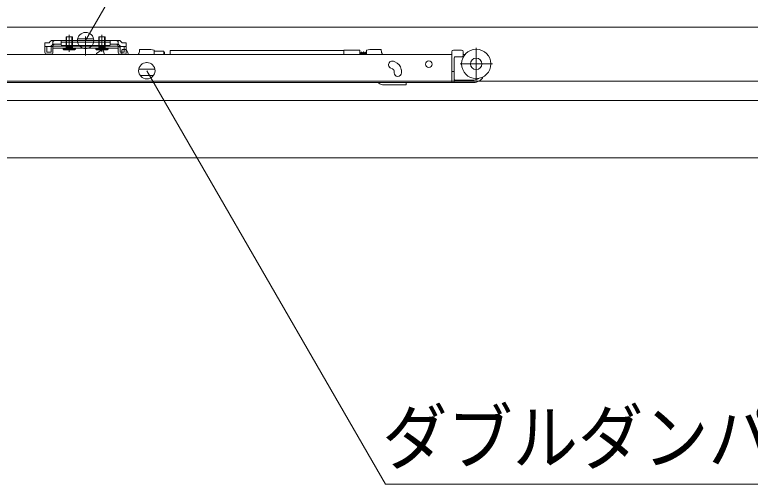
# Model space of a CAD drawing. Units: millimetres, scale not verified. Extents: x -6062 to 6062, y -3045 to 3045.
# Drawn here: x -3491.9 to -3041.5, y 170 to 457.6 of the extents above; entities that cross this region are included whole.
import ezdxf
from ezdxf.enums import TextEntityAlignment as Align

# ---------------------------------------------------------------- set-up
doc = ezdxf.new("R2010")
doc.units = ezdxf.units.MM
doc.header["$LTSCALE"] = 20
doc.layers.add('0-3_2寸法-3', color=7, linetype='Continuous', lineweight=9)
doc.layers.add('0-4_3一般', color=7, linetype='Continuous', lineweight=9)
doc.styles.add('ＭＳ ゴシック', font='')
doc.styles.get('ＭＳ ゴシック').set_extended_font_data('MS Gothic')

# ---------------------------------------------------------------- blocks, each defined once
blk = doc.blocks.new('グループ-4')
at = {"layer": '0-4_3一般'}
blk.add_line((13056.5, 9000), (-61863.5, 9000), dxfattribs=at)
blk = doc.blocks.new('グループ-5')
at = {"layer": '0-4_3一般'}
for p, q in [((-33639.1, 8836.1), (-33652.5, 8822.6)), ((-33620, 8836.1), (-33639.1, 8836.1)), ((-33620, 8836.1), (-33520, 8836.1)), ((-33600, 8836.1), (-33620, 8826.1)), ((-33620, 8790.1), (-33620, 8836.1)), ((-32920, 8836.1), (-33520, 8836.1)), ((-33520, 8836.1), (-33520, 8825.2)), ((-33460, 8882.1), (-33460, 8836.1)), ((-33380, 8882.1), (-33460, 8882.1)), ((-33460, 8836.1), (-33460, 8756.2)), ((-33452.4, 8882.1), (-33452.4, 8836.1)), ((-33452.4, 8836.1), (-33452.4, 8756.2)), ((-33420, 8699.1), (-33420, 8905.1)), ((-33420, 8867.1), (-33420, 8749.1)), ((-33387.6, 8836.1), (-33387.6, 8882.1)), ((-33387.6, 8756.2), (-33387.6, 8836.1)), ((-33380, 8836.1), (-33380, 8882.1)), ((-33380, 8756.2), (-33380, 8836.1)), ((-33220, 8884.2), (-33220, 8730.2)), ((-33220, 8651.9), (-33220, 8853.3)), ((-33060, 8836.1), (-33060, 8756.2)), ((-33052.4, 8882.1), (-33052.4, 8836.1)), ((-33052.4, 8836.1), (-33052.4, 8756.2)), ((-33020, 8699.1), (-33020, 8905.1)), ((-33020, 8867.1), (-33020, 8749.1)), ((-32987.6, 8836.1), (-32987.6, 8882.1)), ((-32987.6, 8756.2), (-32987.6, 8836.1)), ((-32980, 8836.1), (-32980, 8882.1)), ((-32980, 8756.2), (-32980, 8836.1)), ((-32920, 8825.2), (-32920, 8836.1)), ((-32920, 8836.1), (-32820, 8836.1)), ((-32820, 8826.1), (-32840, 8836.1)), ((-32800.9, 8836.1), (-32820, 8836.1)), ((-32820, 8836.1), (-32820, 8790.1)), ((-32800.9, 8836.1), (-32787.5, 8822.6)), ((-33718, 8808.1), (-33667.1, 8808.1)), ((-33718, 8808.1), (-33718, 8764.1)), ((-33718, 8764.1), (-33718, 8762.1)), ((-33694, 8762.1), (-33718, 8762.1)), ((-33718, 8762.1), (-33718, 8742.1)), ((-33667.1, 8762.1), (-33718, 8762.1)), ((-33718, 8742.1), (-33718, 8692.1)), ((-33694, 8742.1), (-33694, 8762.1)), ((-33652.5, 8822.6), (-33667.1, 8808.1)), ((-33648, 8762.1), (-33667.1, 8762.1)), ((-33648, 8762.1), (-33634.5, 8775.6)), ((-33644, 8742.1), (-33644, 8692.1)), ((-33634.5, 8775.6), (-33620, 8790.1)), ((-33600, 8790.1), (-33620, 8790.1)), ((-33620, 8780.1), (-33620, 8790.1)), ((-33600, 8790.1), (-33620, 8780.1)), ((-32820, 8766.1), (-33620, 8766.1)), ((-33620, 8766.1), (-33620, 8742.1)), ((-33620, 8742.1), (-33620, 8692.1)), ((-33520, 8790.1), (-33600, 8790.1)), ((-33520, 8815.2), (-33520, 8825.2)), ((-33520, 8815.2), (-33520, 8790.1)), ((-33520, 8790.1), (-33520, 8784.1)), ((-32930, 8815.2), (-33510, 8815.2)), ((-33510, 8774.1), (-32930, 8774.1)), ((-33460, 8756.2), (-33456.2, 8742.1)), ((-33456.2, 8742.1), (-33452.4, 8756.2)), ((-33420, 8713.6), (-33420, 8797.6)), ((-33383.8, 8742.1), (-33387.6, 8756.2)), ((-33380, 8756.2), (-33387.6, 8756.2)), ((-33383.8, 8742.1), (-33380, 8756.2)), ((-33095, 8742.1), (-32945, 8742.1)), ((-33095, 8732.1), (-33095, 8742.1)), ((-33042.8, 8758.9), (-33061, 8722.1)), ((-33060, 8756.2), (-33056.2, 8742.1)), ((-33052.4, 8756.2), (-33060, 8756.2)), ((-33056.2, 8742.1), (-33052.4, 8756.2)), ((-32987.6, 8756.2), (-33052.4, 8756.2)), ((-33020, 8771), (-33042.8, 8758.9)), ((-33020, 8713.6), (-33020, 8797.6)), ((-32997.2, 8758.9), (-33020, 8771)), ((-32979, 8722.1), (-32997.2, 8758.9)), ((-32980, 8756.2), (-32987.6, 8756.2)), ((-32983.8, 8742.1), (-32987.6, 8756.2)), ((-32983.8, 8742.1), (-32980, 8756.2)), ((-32945, 8742.1), (-32945, 8732.1)), ((-32840, 8790.1), (-32920, 8790.1)), ((-32920, 8784.1), (-32920, 8790.1)), ((-32820, 8780.1), (-32840, 8790.1)), ((-32820, 8790.1), (-32840, 8790.1)), ((-32820, 8790.1), (-32805.5, 8775.6)), ((-32820, 8790.1), (-32820, 8780.1)), ((-32820, 8766.1), (-32820, 8742.1)), ((-32792, 8762.1), (-32805.5, 8775.6)), ((-32796, 8692.1), (-32796, 8742.1)), ((-32792, 8762.1), (-32772.9, 8762.1)), ((-32772.9, 8808.1), (-32787.5, 8822.6)), ((-32772.9, 8808.1), (-32722, 8808.1)), ((-32722, 8762.1), (-32746, 8762.1)), ((-32746, 8762.1), (-32746, 8742.1)), ((-32746, 8692.1), (-32746, 8742.1)), ((-32722, 8764.1), (-32722, 8808.1)), ((-32722, 8742.1), (-32722, 8762.1)), ((-32722, 8692.1), (-32722, 8742.1)), ((-28436.1, 8747.9), (-28436.1, 8351.9)), ((-28736.1, 8665.9), (-34842.1, 8665.9)), ((-33694, 8668.1), (-33644, 8668.1)), ((-33085, 8722.1), (-33095, 8732.1)), ((-32945, 8732.1), (-33095, 8732.1)), ((-33017.1, 8726.5), (-33087.1, 8676.5)), ((-33087.1, 8676.5), (-33087.1, 8665.9)), ((-32955, 8722.1), (-33085, 8722.1)), ((-33014.6, 8726.5), (-33017.1, 8726.5)), ((-32989.8, 8665.9), (-33005, 8719.3)), ((-32945, 8732.1), (-32955, 8722.1)), ((-32796, 8692.1), (-32746, 8692.1)), ((-32796, 8668.1), (-32746, 8668.1)), ((-32777.1, 8716.5), (-32777.1, 8666.5)), ((-32777.1, 8665.9), (-32777.1, 8666.5)), ((-32737.9, 8726.5), (-32767.1, 8726.5)), ((-32709.8, 8707.1), (-32705.6, 8695.9)), ((-32705.6, 8695.9), (-32694.4, 8665.9)), ((-32560.1, 8713.9), (-32560.1, 8727.9)), ((-32420.1, 8727.9), (-32560.1, 8727.9)), ((-32420.1, 8727.9), (-32380.1, 8717.9)), ((-32380.1, 8705.9), (-32380.1, 8717.9)), ((-32380.1, 8705.9), (-32260.1, 8705.9)), ((-32380.1, 8705.9), (-32380.1, 8665.9)), ((-32260.1, 8705.9), (-32260.1, 8665.9)), ((-32255.1, 8690.9), (-32255.1, 8665.9)), ((-32185.7, 8715.9), (-30055.7, 8715.9)), ((-32185.7, 8715.9), (-32185.7, 8665.9)), ((-30055.7, 8716.9), (-29861.7, 8716.9)), ((-30055.7, 8716.9), (-30055.7, 8665.9)), ((-29861.7, 8665.9), (-29861.7, 8716.9)), ((-29861.6, 8686.9), (-29861.7, 8687.5)), ((-29841.7, 8670.9), (-29842.4, 8665.9)), ((-29814.7, 8670.9), (-29815.4, 8665.9)), ((-29787.7, 8670.9), (-29788.4, 8665.9)), ((-29598.5, 8713.9), (-29598.5, 8727.9)), ((-28736.1, 8697.9), (-28736.1, 8665.1)), ((-28736.1, 8659.9), (-28736.1, 8665.1)), ((-28736.1, 8481.9), (-28736.1, 8659.9)), ((-28716.1, 8717.9), (-28616.1, 8717.9)), ((-28596.1, 8697.9), (-28596.1, 8655.9)), ((-28596.1, 8665.9), (-28573.7, 8665.9)), ((-29449.8, 8581.5), (-29431.1, 8574.7)), ((-28706.1, 8475.9), (-28706.1, 8625.9)), ((-28696.1, 8635.9), (-28616.1, 8635.9)), ((-28594.2, 8635.9), (-28616.1, 8635.9)), ((-29461.8, 8490.1), (-29480.6, 8496.9)), ((-29353.7, 8481.4), (-29353.8, 8481.9)), ((-28736.1, 8470.1), (-28736.1, 8481.9)), ((-28736.1, 8470.1), (-28736.1, 8455.9)), ((-28706.1, 8455.9), (-28706.1, 8475.9)), ((-28634.1, 8549.9), (-28238.1, 8549.9)), ((-29442.1, 8462.4), (-29442.1, 8461.9)), ((-29442.1, 8461.9), (-29442.1, 8441.9)), ((-29352.1, 8441.9), (-29352.1, 8461.9)), ((-28736.1, 8455.9), (-28736.1, 8345.9)), ((-28736.1, 8455.9), (-28706.1, 8455.9)), ((-28706.1, 8345.9), (-28706.1, 8455.9)), ((-34842.1, 8321.9), (-28736.1, 8321.9)), ((-29630.1, 8313.8), (-29640.2, 8321.9)), ((-29302.7, 8291.9), (-29567.6, 8291.9)), ((-29292.7, 8301.9), (-29292.7, 8321.9)), ((-28736.1, 8345.9), (-28736.1, 8321.9)), ((-28736.1, 8321.9), (-28706.1, 8321.9)), ((-28706.1, 8321.9), (-28706.1, 8345.9)), ((-28466.1, 8321.9), (-28706.1, 8321.9)), ((-28696.1, 8351.9), (-28466.1, 8351.9)), ((-12320, 8100), (-36320, 8100)), ((-12640, 7400), (-36000, 7400))]:
    blk.add_line(p, q, dxfattribs=at)
for points in [[(-59990, 8340), (11350, 8340), (11350, 9000), (-59990, 9000)], [(-33495, 8732.1), (-33495, 8742.1), (-33345, 8742.1), (-33345, 8732.1)]]:
    blk.add_lwpolyline(points, close=True, dxfattribs=at)
for points in [[(-32980, 8882.1), (-33060, 8882.1), (-33060, 8836.1)], [(-33694, 8742.1), (-33694, 8692.1), (-33644, 8692.1)], [(-32820, 8692.1), (-32820, 8742.1), (-33620, 8742.1)], [(-33379, 8722.1), (-33397.2, 8758.9), (-33420, 8771), (-33442.8, 8758.9), (-33461, 8722.1)], [(-33387.6, 8756.2), (-33452.4, 8756.2), (-33460, 8756.2)], [(-32920, 8790.1), (-32920, 8815.2), (-32920, 8825.2)], [(-32722, 8764.1), (-32722, 8762.1), (-32772.9, 8762.1)], [(-33345, 8732.1), (-33355, 8722.1), (-33485, 8722.1), (-33495, 8732.1)], [(-29858, 8665.9), (-29858.1, 8666.4), (-29858.2, 8667), (-29858.3, 8667.5), (-29858.3, 8668.1), (-29858.4, 8668.6), (-29858.5, 8669.2), (-29858.6, 8669.7), (-29858.6, 8670.2), (-29858.7, 8670.8), (-29858.8, 8671.3), (-29858.9, 8671.9), (-29858.9, 8672.4), (-29859, 8672.9), (-29859.1, 8673.5), (-29859.2, 8674), (-29859.3, 8674.6), (-29859.3, 8675.1), (-29859.4, 8675.7), (-29859.5, 8676.2), (-29859.6, 8676.7), (-29859.6, 8677.3), (-29859.7, 8677.8), (-29859.8, 8678.4), (-29859.9, 8678.9), (-29860, 8679.4), (-29860.1, 8680), (-29860.2, 8680.5), (-29860.3, 8681.1), (-29860.4, 8681.6), (-29860.5, 8682.1), (-29860.6, 8682.7), (-29860.7, 8683.2), (-29860.8, 8683.7), (-29860.9, 8684.3), (-29861.1, 8684.8), (-29861.2, 8685.3), (-29861.3, 8685.9), (-29861.4, 8686.4), (-29861.6, 8686.9)], [(-29844.3, 8694.4), (-29844.9, 8693.6), (-29845.5, 8692.6), (-29846.2, 8691.4), (-29846.8, 8690.1), (-29847.4, 8688.9), (-29847.9, 8687.6), (-29848.4, 8686.5), (-29848.9, 8685.3), (-29849.3, 8684.2), (-29849.7, 8683.1), (-29850.1, 8682), (-29850.4, 8681), (-29850.6, 8680), (-29850.9, 8679), (-29851, 8678), (-29851.2, 8677.1), (-29851.3, 8676.2), (-29851.4, 8675.3), (-29851.5, 8674.5), (-29851.5, 8673.7), (-29851.6, 8672.9), (-29851.7, 8672.1), (-29851.8, 8671.3), (-29851.9, 8670.6), (-29851.9, 8669.8), (-29852, 8669.1), (-29852.1, 8668.4), (-29852.2, 8667.8), (-29852.3, 8667.1), (-29852.3, 8666.5), (-29852.4, 8665.9)], [(-29844.5, 8686.7), (-29844.6, 8686.7), (-29844.8, 8686.7), (-29844.9, 8686.7), (-29844.9, 8686.6), (-29845, 8686.6), (-29845, 8686.5), (-29845.1, 8686.3), (-29845.1, 8686.1), (-29845, 8686), (-29845, 8685.7), (-29844.9, 8685.5), (-29844.8, 8685.2), (-29844.7, 8684.9), (-29844.5, 8684.5), (-29844.4, 8684.2), (-29844.2, 8683.8), (-29844, 8683.4), (-29843.9, 8683), (-29843.7, 8682.6), (-29843.6, 8682.2), (-29843.5, 8681.8), (-29843.4, 8681.4), (-29843.3, 8681), (-29843.2, 8680.6), (-29843.1, 8680.2), (-29843, 8679.8), (-29842.9, 8679.4), (-29842.9, 8679), (-29842.8, 8678.6), (-29842.8, 8678.2), (-29842.7, 8677.8), (-29842.7, 8677.4), (-29842.6, 8677), (-29842.6, 8676.6), (-29842.6, 8676.2), (-29842.5, 8675.8), (-29842.4, 8675.4), (-29842.4, 8674.9), (-29842.3, 8674.5)], [(-29831, 8665.9), (-29831.1, 8666.5), (-29831.2, 8667.1), (-29831.3, 8667.8), (-29831.4, 8668.4), (-29831.4, 8669.1), (-29831.5, 8669.8), (-29831.6, 8670.6), (-29831.7, 8671.3), (-29831.7, 8672.1), (-29831.8, 8672.9), (-29831.9, 8673.7), (-29832, 8674.5), (-29832, 8675.4), (-29832.1, 8676.2), (-29832.2, 8677.1), (-29832.3, 8678), (-29832.5, 8679), (-29832.7, 8680), (-29833, 8681), (-29833.3, 8682), (-29833.6, 8683.1), (-29834, 8684.2), (-29834.4, 8685.3), (-29834.9, 8686.5), (-29835.4, 8687.7), (-29835.9, 8688.9), (-29836.5, 8690.1), (-29837.1, 8691.4), (-29837.8, 8692.6), (-29838.4, 8693.6), (-29839.1, 8694.4), (-29839.7, 8695.1), (-29840.4, 8695.5), (-29841, 8695.8), (-29841.7, 8695.9), (-29842.3, 8695.8), (-29843, 8695.5), (-29843.6, 8695.1), (-29844.3, 8694.4)], [(-29842.3, 8674.5), (-29842.3, 8674.1), (-29842.2, 8673.6), (-29842.1, 8673.2), (-29842.1, 8672.8), (-29842, 8672.3), (-29841.9, 8671.9), (-29841.9, 8671.4), (-29841.8, 8671), (-29841.7, 8670.6), (-29841.6, 8670.1), (-29841.6, 8669.7), (-29841.5, 8669.3), (-29841.5, 8668.9), (-29841.4, 8668.5), (-29841.3, 8668.1), (-29841.3, 8667.7), (-29841.2, 8667.4), (-29841.2, 8667), (-29841.1, 8666.6), (-29841.1, 8666.3), (-29841, 8665.9)], [(-29817.3, 8694.4), (-29817.9, 8693.6), (-29818.5, 8692.6), (-29819.2, 8691.4), (-29819.8, 8690.1), (-29820.4, 8688.9), (-29820.9, 8687.6), (-29821.4, 8686.5), (-29821.9, 8685.3), (-29822.3, 8684.2), (-29822.7, 8683.1), (-29823.1, 8682), (-29823.4, 8681), (-29823.6, 8680), (-29823.9, 8679), (-29824, 8678), (-29824.2, 8677.1), (-29824.3, 8676.2), (-29824.4, 8675.3), (-29824.5, 8674.5), (-29824.5, 8673.7), (-29824.6, 8672.9), (-29824.7, 8672.1), (-29824.8, 8671.3), (-29824.9, 8670.6), (-29825, 8669.8), (-29825, 8669.1), (-29825.1, 8668.4), (-29825.2, 8667.8), (-29825.3, 8667.1), (-29825.3, 8666.5), (-29825.4, 8665.9)], [(-29817.5, 8686.7), (-29817.6, 8686.7), (-29817.7, 8686.7), (-29817.9, 8686.7), (-29817.9, 8686.6), (-29818, 8686.6), (-29818, 8686.5), (-29818.1, 8686.3), (-29818.1, 8686.2), (-29818, 8686), (-29818, 8685.7), (-29817.9, 8685.5), (-29817.8, 8685.2), (-29817.7, 8684.9), (-29817.5, 8684.5), (-29817.4, 8684.2), (-29817.2, 8683.8), (-29817, 8683.4), (-29816.9, 8683), (-29816.7, 8682.6), (-29816.6, 8682.2), (-29816.5, 8681.8), (-29816.4, 8681.4), (-29816.3, 8681), (-29816.2, 8680.6), (-29816.1, 8680.2), (-29816, 8679.8), (-29815.9, 8679.4), (-29815.9, 8679), (-29815.8, 8678.6), (-29815.8, 8678.2), (-29815.7, 8677.8), (-29815.7, 8677.4), (-29815.6, 8677), (-29815.6, 8676.6), (-29815.6, 8676.2), (-29815.5, 8675.8), (-29815.4, 8675.4), (-29815.4, 8674.9), (-29815.3, 8674.5)], [(-29804, 8665.9), (-29804.1, 8666.5), (-29804.2, 8667.1), (-29804.3, 8667.8), (-29804.4, 8668.4), (-29804.4, 8669.1), (-29804.5, 8669.8), (-29804.6, 8670.6), (-29804.7, 8671.3), (-29804.7, 8672.1), (-29804.8, 8672.9), (-29804.9, 8673.7), (-29805, 8674.5), (-29805, 8675.4), (-29805.1, 8676.2), (-29805.2, 8677.1), (-29805.3, 8678), (-29805.5, 8679), (-29805.7, 8680), (-29806, 8681), (-29806.3, 8682), (-29806.6, 8683.1), (-29807, 8684.2), (-29807.4, 8685.3), (-29807.9, 8686.5), (-29808.4, 8687.7), (-29808.9, 8688.9), (-29809.5, 8690.1), (-29810.1, 8691.4), (-29810.8, 8692.6), (-29811.4, 8693.6), (-29812.1, 8694.4), (-29812.7, 8695.1), (-29813.4, 8695.5), (-29814, 8695.8), (-29814.7, 8695.9), (-29815.3, 8695.8), (-29816, 8695.5), (-29816.6, 8695.1), (-29817.3, 8694.4)], [(-29815.3, 8674.5), (-29815.3, 8674.1), (-29815.2, 8673.6), (-29815.1, 8673.2), (-29815.1, 8672.8), (-29815, 8672.3), (-29814.9, 8671.9), (-29814.9, 8671.4), (-29814.8, 8671), (-29814.7, 8670.6), (-29814.6, 8670.1), (-29814.6, 8669.7), (-29814.5, 8669.3), (-29814.5, 8668.9), (-29814.4, 8668.5), (-29814.3, 8668.1), (-29814.3, 8667.7), (-29814.2, 8667.4), (-29814.2, 8667), (-29814.1, 8666.6), (-29814.1, 8666.3), (-29814, 8665.9)], [(-29794, 8691.2), (-29794.3, 8690.3), (-29794.6, 8689.2), (-29794.8, 8688.1), (-29795, 8686.9), (-29795.3, 8685.8), (-29795.4, 8684.7), (-29795.6, 8683.6), (-29795.8, 8682.5), (-29796, 8681.5), (-29796.2, 8680.5), (-29796.3, 8679.6), (-29796.5, 8678.7), (-29796.6, 8677.8), (-29796.8, 8676.9), (-29796.9, 8676.1), (-29797, 8675.3), (-29797.1, 8674.6), (-29797.3, 8673.9), (-29797.4, 8673.2), (-29797.5, 8672.5), (-29797.6, 8671.8), (-29797.7, 8671.1), (-29797.8, 8670.5), (-29797.9, 8669.9), (-29798, 8669.2), (-29798, 8668.6), (-29798.1, 8668.1), (-29798.2, 8667.5), (-29798.3, 8666.9), (-29798.4, 8666.4), (-29798.4, 8665.9)], [(-29778.5, 8675.8), (-29778.6, 8676.3), (-29778.6, 8676.9), (-29778.7, 8677.4), (-29778.8, 8678), (-29778.8, 8678.7), (-29778.9, 8679.3), (-29779, 8680), (-29779, 8680.6), (-29779.1, 8681.4), (-29779.1, 8682.1), (-29779.2, 8682.9), (-29779.3, 8683.6), (-29779.3, 8684.5), (-29779.4, 8685.3), (-29779.5, 8686.1), (-29779.6, 8686.9), (-29779.8, 8687.7), (-29780.1, 8688.4), (-29780.4, 8689.1), (-29780.9, 8689.8), (-29781.3, 8690.4), (-29781.9, 8691), (-29782.5, 8691.5), (-29783.2, 8692.1), (-29783.9, 8692.6), (-29784.7, 8693), (-29785.6, 8693.5), (-29786.5, 8693.8), (-29787.5, 8694.2), (-29788.4, 8694.4), (-29789.2, 8694.5), (-29790, 8694.5), (-29790.7, 8694.3), (-29791.4, 8694.1), (-29792, 8693.7), (-29792.6, 8693.3), (-29793.1, 8692.7), (-29793.6, 8692), (-29794, 8691.2)], [(-29790.5, 8686.7), (-29790.6, 8686.7), (-29790.8, 8686.7), (-29790.9, 8686.7), (-29790.9, 8686.6), (-29791, 8686.6), (-29791, 8686.5), (-29791.1, 8686.3), (-29791.1, 8686.1), (-29791, 8686), (-29791, 8685.7), (-29790.9, 8685.5), (-29790.8, 8685.2), (-29790.7, 8684.9), (-29790.5, 8684.5), (-29790.4, 8684.2), (-29790.2, 8683.8), (-29790, 8683.4), (-29789.9, 8683), (-29789.7, 8682.6), (-29789.6, 8682.2), (-29789.5, 8681.8), (-29789.4, 8681.4), (-29789.3, 8681), (-29789.2, 8680.6), (-29789.1, 8680.2), (-29789, 8679.8), (-29788.9, 8679.4), (-29788.9, 8679), (-29788.8, 8678.6), (-29788.8, 8678.2), (-29788.7, 8677.8), (-29788.7, 8677.4), (-29788.6, 8677), (-29788.6, 8676.6), (-29788.6, 8676.2), (-29788.5, 8675.8), (-29788.4, 8675.4), (-29788.4, 8674.9), (-29788.3, 8674.5)], [(-29788.3, 8674.5), (-29788.3, 8674.1), (-29788.2, 8673.6), (-29788.1, 8673.2), (-29788.1, 8672.8), (-29788, 8672.3), (-29787.9, 8671.9), (-29787.9, 8671.4), (-29787.8, 8671), (-29787.7, 8670.6), (-29787.6, 8670.1), (-29787.6, 8669.7), (-29787.5, 8669.3), (-29787.5, 8668.9), (-29787.4, 8668.5), (-29787.3, 8668.1), (-29787.3, 8667.7), (-29787.2, 8667.4), (-29787.2, 8667), (-29787.1, 8666.6), (-29787.1, 8666.3), (-29787, 8665.9)], [(-29778.5, 8665.9), (-29778.5, 8717.9), (-29738.5, 8727.9), (-29598.5, 8727.9)], [(-29449.7, 8481.9), (-29449.4, 8481.5), (-29449.1, 8481), (-29448.8, 8480.6), (-29448.4, 8480.1), (-29448.1, 8479.7), (-29447.8, 8479.2), (-29447.5, 8478.8), (-29447.2, 8478.3), (-29447, 8477.9), (-29446.7, 8477.4), (-29446.4, 8476.9), (-29446.1, 8476.4), (-29445.9, 8476), (-29445.6, 8475.5), (-29445.4, 8475), (-29445.1, 8474.5), (-29444.9, 8474), (-29444.7, 8473.5), (-29444.5, 8473), (-29444.2, 8472.5), (-29444, 8472), (-29443.8, 8471.5), (-29443.7, 8470.9), (-29443.5, 8470.4), (-29443.3, 8469.9), (-29443.2, 8469.4), (-29443, 8468.9), (-29442.9, 8468.3), (-29442.8, 8467.8), (-29442.6, 8467.3), (-29442.5, 8466.8), (-29442.5, 8466.2), (-29442.4, 8465.7), (-29442.3, 8465.1), (-29442.2, 8464.6), (-29442.2, 8464.1), (-29442.2, 8463.5), (-29442.1, 8463), (-29442.1, 8462.4)], [(-29352.1, 8461.9), (-29352.1, 8462.4), (-29352.1, 8462.9), (-29352.1, 8463.4), (-29352.1, 8463.9), (-29352.1, 8464.4), (-29352.1, 8464.9), (-29352.1, 8465.4), (-29352.2, 8465.9), (-29352.2, 8466.4), (-29352.2, 8466.9), (-29352.2, 8467.4), (-29352.3, 8467.9), (-29352.3, 8468.4), (-29352.3, 8468.9), (-29352.3, 8469.4), (-29352.4, 8469.9), (-29352.4, 8470.4), (-29352.5, 8470.9), (-29352.5, 8471.4), (-29352.5, 8471.9), (-29352.6, 8472.4), (-29352.6, 8472.9), (-29352.7, 8473.4), (-29352.7, 8473.9), (-29352.8, 8474.4), (-29352.8, 8474.9), (-29352.9, 8475.4), (-29353, 8475.9), (-29353, 8476.4), (-29353.1, 8476.9), (-29353.1, 8477.4), (-29353.2, 8477.9), (-29353.3, 8478.4), (-29353.3, 8478.9), (-29353.4, 8479.4), (-29353.5, 8479.9), (-29353.5, 8480.4), (-29353.6, 8480.9), (-29353.7, 8481.4)]]:
    blk.add_lwpolyline(points, dxfattribs=at)
for centre, radius in [((-28436.1, 8549.9), 180), ((-29016.1, 8545.9), 41), ((-28436.1, 8549.9), 70)]:
    blk.add_circle(centre, radius, dxfattribs=at)
for centre, radius, start, end in [((-33620, 8790.1), 46, 90, 135), ((-32820, 8790.1), 46, 45, 90), ((-33667.1, 8808.1), 46, 270, 315), ((-33620, 8742.1), 24, 90, 180), ((-33510, 8825.2), 10, 180, 270), ((-33510, 8784.1), 10, 180, 270), ((-32930, 8825.2), 10, 270, 0), ((-32930, 8784.1), 10, 270, 0), ((-32820, 8742.1), 24, 0, 90), ((-32772.9, 8808.1), 46, 225, 270), ((-33694, 8692.1), 24, 180, 270), ((-33644, 8692.1), 24, 270, 0), ((-33014.6, 8716.5), 10, 15.9454, 90), ((-32796, 8692.1), 24, 180, 270), ((-32767.1, 8716.5), 10, 90, 180), ((-32746, 8692.1), 24, 270, 0), ((-32737.9, 8696.5), 30, 20.55605, 90), ((-32640.1, 8713.9), 80, 323.1301, 0), ((-32260.1, 8690.9), 5, 0, 90), ((-29518.5, 8713.9), 80, 180, 216.8699), ((-28716.1, 8697.9), 20, 90, 180), ((-28616.1, 8697.9), 20, 0, 90), ((-28616.1, 8655.9), 20, 270, 0), ((-29465.2, 8539.2), 45, 70, 250), ((-29472.1, 8461.9), 120, 9.59407, 70), ((-28696.1, 8625.9), 10, 90, 180), ((-29472.1, 8461.9), 30, 41.81031, 70), ((-29397.1, 8441.9), 45, 180, 0), ((-28466.1, 8451.9), 130, 270, 332.1733), ((-29567.6, 8391.9), 100, 231.34019, 270), ((-29302.7, 8301.9), 10, 270, 0), ((-28696.1, 8361.9), 10, 180, 270), ((-28466.1, 8451.9), 100, 270, 307.50397)]:
    blk.add_arc(centre, radius, start, end, dxfattribs=at)
blk = doc.blocks.new('グループ-6')
at = {"layer": '0-4_3一般'}
for name in ['グループ-4', 'グループ-5']:
    blk.add_blockref(name, (0, 0), dxfattribs=at)

msp = doc.modelspace()

# ---------------------------------------------------------------- linework, layer by layer
at = {"layer": '0-3_2寸法-3'}
for p, q in [((-3448.31, 446.8), (-3448.69, 446.8)), ((-3448.31, 446.8), (-3448.69, 446.8)), ((-3443.6, 442.8), (-3453.4, 442.8)), ((-3444.5, 438.8), (-3452.5, 438.8)), ((-3410.84, 428.29), (-3411.21, 428.29)), ((-3410.84, 428.29), (-3411.21, 428.29)), ((-3406.13, 424.29), (-3415.92, 424.29)), ((-3407.03, 420.29), (-3415.02, 420.29))]:
    msp.add_line(p, q, dxfattribs=at)
for points in [[(-3448.5, 441.8), (-3357.17, 600), (-2755.24, 600)], [(-2665.94, 170), (-3264.78, 170), (-3411.02, 423.3)]]:
    msp.add_lwpolyline(points, dxfattribs=at)
for centre in [(-3448.5, 441.8), (-3448.5, 441.8), (-3411.02, 423.3), (-3411.02, 423.3)]:
    msp.add_circle(centre, 5.01, dxfattribs=at)

# ---------------------------------------------------------------- block references
at = {"layer": '0-4_3一般', "xscale": 0.05, "yscale": 0.05}
msp.add_blockref('グループ-6', (-1787.5, 0), dxfattribs=at)

# ---------------------------------------------------------------- texts
at = {"layer": '0-3_2寸法-3', "style": 'ＭＳ ゴシック', "width": 0.9}
msp.add_text('ダブルダンパー付上ラ', height=32.55, dxfattribs=at).set_placement((-3266.88, 172.77), align=Align.BOTTOM_LEFT)

doc.saveas('drawing.dxf')
